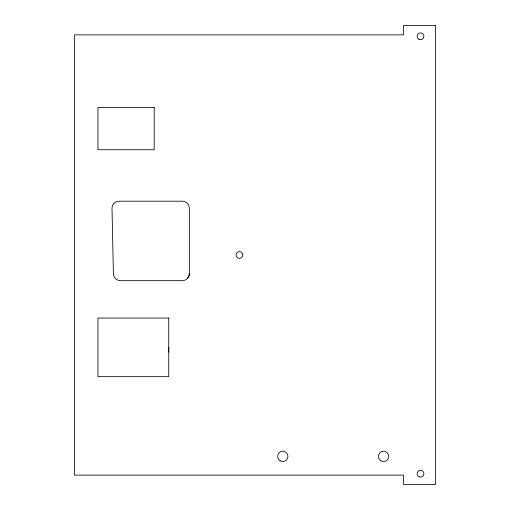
<?xml version="1.0" encoding="UTF-8"?>
<svg xmlns="http://www.w3.org/2000/svg" width="510" height="510" viewBox="0 0 510 510"><rect width="100%" height="100%" fill="white"/><g stroke="black" fill="none" stroke-linecap="round" stroke-linejoin="round"><path stroke-width="0.76" d="M189.363 273.634A7.032 7.032 0 0 1 182.331 280.672L120.443 280.672A7.032 7.032 0 0 1 113.411 273.634L112.002 208.233A7.032 7.032 0 0 1 119.034 201.201L182.331 201.201A7.032 7.032 0 0 1 189.363 208.233L189.363 273.634L189.121 275.457L187.304 278.607M168.906 352.028A14.063 14.063 0 0 1 168.906 347.622M435.508 25.5L403.512 25.5L403.512 34.878L74.492 34.878L74.492 475.122L403.512 475.122L403.512 484.5L435.508 484.5L435.508 25.5M154.198 107.546L97.939 107.546L97.939 149.742L154.198 149.742L154.198 107.546M168.733 318.061L97.939 318.061L97.939 376.667L168.733 376.667L168.733 318.061M242.715 254.12L242.371 253.298A3.398 3.398 0 0 0 236.143 255.88L236.487 256.702A3.398 3.398 0 0 0 242.715 254.12M418.806 39.225A3.398 3.398 0 0 0 423.899 36.286A3.398 3.398 0 0 0 418.806 33.341A3.398 3.398 0 0 0 418.806 39.225M418.806 476.659A3.398 3.398 0 0 0 423.899 473.714A3.398 3.398 0 0 0 418.806 470.775A3.398 3.398 0 0 0 418.806 476.659M280.207 460.836A5.157 5.157 0 0 0 287.946 456.367A5.157 5.157 0 0 0 280.207 451.905A5.157 5.157 0 0 0 280.207 460.836M381.008 460.836A5.157 5.157 0 0 0 388.747 456.367A5.157 5.157 0 0 0 381.008 451.905A5.157 5.157 0 0 0 381.008 460.836"/></g></svg>
